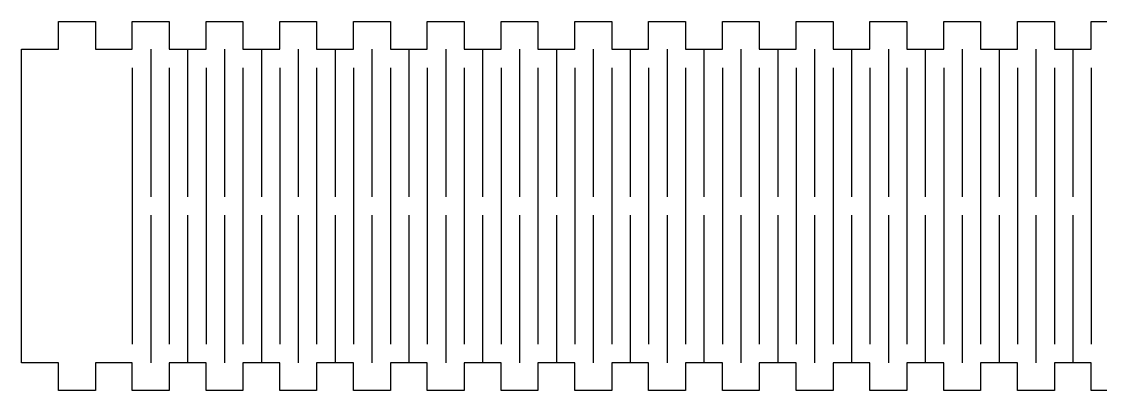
# Model space of a CAD drawing. Header units: millimetres. Extents: x 2233 to 2700, y 1079 to 1274.
# Drawn here: x 2273 to 2390, y 1079 to 1119 of the extents above; entities that cross this region are included whole.
import ezdxf

# ---------------------------------------------------------------- set-up
doc = ezdxf.new("R2010")
doc.units = ezdxf.units.MM
doc.layers.add('Second Cut', color=3, linetype='Continuous')
doc.layers.add('Third Cut', color=2, linetype='Continuous')

msp = doc.modelspace()

# ---------------------------------------------------------------- linework, layer by layer
at = {"layer": 'Second Cut'}
for p, q in [((2286.98, 1115.98), (2286.98, 1099.98)), ((2290.98, 1115.98), (2290.98, 1099.98)), ((2294.98, 1115.98), (2294.98, 1099.98)), ((2298.98, 1115.98), (2298.98, 1099.98)), ((2302.98, 1115.98), (2302.98, 1099.98)), ((2306.98, 1115.98), (2306.98, 1099.98)), ((2310.98, 1115.98), (2310.98, 1099.98)), ((2314.98, 1115.98), (2314.98, 1099.98)), ((2318.98, 1115.98), (2318.98, 1099.98)), ((2322.98, 1115.98), (2322.98, 1099.98)), ((2326.98, 1115.98), (2326.98, 1099.98)), ((2330.98, 1115.98), (2330.98, 1099.98)), ((2334.98, 1115.98), (2334.98, 1099.98)), ((2338.98, 1115.98), (2338.98, 1099.98)), ((2342.98, 1115.98), (2342.98, 1099.98)), ((2346.98, 1115.98), (2346.98, 1099.98)), ((2350.98, 1115.98), (2350.98, 1099.98)), ((2354.98, 1115.98), (2354.98, 1099.98)), ((2358.98, 1115.98), (2358.98, 1099.98)), ((2362.98, 1115.98), (2362.98, 1099.98)), ((2366.98, 1115.98), (2366.98, 1099.98)), ((2370.98, 1115.98), (2370.98, 1099.98)), ((2374.98, 1115.98), (2374.98, 1099.98)), ((2378.98, 1115.98), (2378.98, 1099.98)), ((2382.98, 1115.98), (2382.98, 1099.98)), ((2386.98, 1115.98), (2386.98, 1099.98)), ((2284.98, 1113.98), (2284.98, 1083.98)), ((2288.98, 1113.98), (2288.98, 1083.98)), ((2292.98, 1113.98), (2292.98, 1083.98)), ((2296.98, 1113.98), (2296.98, 1083.98)), ((2300.98, 1113.98), (2300.98, 1083.98)), ((2304.98, 1113.98), (2304.98, 1083.98)), ((2308.98, 1113.98), (2308.98, 1083.98)), ((2312.98, 1113.98), (2312.98, 1083.98)), ((2316.98, 1113.98), (2316.98, 1083.98)), ((2320.98, 1113.98), (2320.98, 1083.98)), ((2324.98, 1113.98), (2324.98, 1083.98)), ((2328.98, 1113.98), (2328.98, 1083.98)), ((2332.98, 1113.98), (2332.98, 1083.98)), ((2336.98, 1113.98), (2336.98, 1083.98)), ((2340.98, 1113.98), (2340.98, 1083.98)), ((2344.98, 1113.98), (2344.98, 1083.98)), ((2348.98, 1113.98), (2348.98, 1083.98)), ((2352.98, 1113.98), (2352.98, 1083.98)), ((2356.98, 1113.98), (2356.98, 1083.98)), ((2360.98, 1113.98), (2360.98, 1083.98)), ((2364.98, 1113.98), (2364.98, 1083.98)), ((2368.98, 1113.98), (2368.98, 1083.98)), ((2372.98, 1113.98), (2372.98, 1083.98)), ((2376.98, 1113.98), (2376.98, 1083.98)), ((2380.98, 1113.98), (2380.98, 1083.98)), ((2384.98, 1113.98), (2384.98, 1083.98)), ((2388.98, 1113.98), (2388.98, 1083.98)), ((2286.98, 1097.98), (2286.98, 1081.98)), ((2290.98, 1097.98), (2290.98, 1081.98)), ((2294.98, 1097.98), (2294.98, 1081.98)), ((2298.98, 1097.98), (2298.98, 1081.98)), ((2302.98, 1097.98), (2302.98, 1081.98)), ((2306.98, 1097.98), (2306.98, 1081.98)), ((2310.98, 1097.98), (2310.98, 1081.98)), ((2314.98, 1097.98), (2314.98, 1081.98)), ((2318.98, 1097.98), (2318.98, 1081.98)), ((2322.98, 1097.98), (2322.98, 1081.98)), ((2326.98, 1097.98), (2326.98, 1081.98)), ((2330.98, 1097.98), (2330.98, 1081.98)), ((2334.98, 1097.98), (2334.98, 1081.98)), ((2338.98, 1097.98), (2338.98, 1081.98)), ((2342.98, 1097.98), (2342.98, 1081.98)), ((2346.98, 1097.98), (2346.98, 1081.98)), ((2350.98, 1097.98), (2350.98, 1081.98)), ((2354.98, 1097.98), (2354.98, 1081.98)), ((2358.98, 1097.98), (2358.98, 1081.98)), ((2362.98, 1097.98), (2362.98, 1081.98)), ((2366.98, 1097.98), (2366.98, 1081.98)), ((2370.98, 1097.98), (2370.98, 1081.98)), ((2374.98, 1097.98), (2374.98, 1081.98)), ((2378.98, 1097.98), (2378.98, 1081.98)), ((2382.98, 1097.98), (2382.98, 1081.98)), ((2386.98, 1097.98), (2386.98, 1081.98))]:
    msp.add_line(p, q, dxfattribs=at)
at = {"layer": 'Third Cut'}
msp.add_lwpolyline([(2392.98, 1078.98), (2388.98, 1078.98), (2388.98, 1081.98), (2384.98, 1081.98), (2384.98, 1078.98), (2380.98, 1078.98), (2380.98, 1081.98), (2376.98, 1081.98), (2376.98, 1078.98), (2372.98, 1078.98), (2372.98, 1081.98), (2368.98, 1081.98), (2368.98, 1078.98), (2364.98, 1078.98), (2364.98, 1081.98), (2360.98, 1081.98), (2360.98, 1078.98), (2356.98, 1078.98), (2356.98, 1081.98), (2352.98, 1081.98), (2352.98, 1078.98), (2348.98, 1078.98), (2348.98, 1081.98), (2344.98, 1081.98), (2344.98, 1078.98), (2340.98, 1078.98), (2340.98, 1081.98), (2336.98, 1081.98), (2336.98, 1078.98), (2332.98, 1078.98), (2332.98, 1081.98), (2328.98, 1081.98), (2328.98, 1078.98), (2324.98, 1078.98), (2324.98, 1081.98), (2320.98, 1081.98), (2320.98, 1078.98), (2316.98, 1078.98), (2316.98, 1081.98), (2312.98, 1081.98), (2312.98, 1078.98), (2308.98, 1078.98), (2308.98, 1081.98), (2304.98, 1081.98), (2304.98, 1078.98), (2300.98, 1078.98), (2300.98, 1081.98), (2296.98, 1081.98), (2296.98, 1078.98), (2292.98, 1078.98), (2292.98, 1081.98), (2288.98, 1081.98), (2288.98, 1078.98), (2284.98, 1078.98), (2284.98, 1081.98), (2280.98, 1081.98), (2280.98, 1078.98), (2276.98, 1078.98), (2276.98, 1081.98), (2272.98, 1081.98), (2272.98, 1115.98), (2276.98, 1115.98), (2276.98, 1118.98), (2280.98, 1118.98), (2280.98, 1115.98), (2284.98, 1115.98), (2284.98, 1118.98), (2288.98, 1118.98), (2288.98, 1115.98), (2292.98, 1115.98), (2292.98, 1118.98), (2296.98, 1118.98), (2296.98, 1115.98), (2300.98, 1115.98), (2300.98, 1118.98), (2304.98, 1118.98), (2304.98, 1115.98), (2308.98, 1115.98), (2308.98, 1118.98), (2312.98, 1118.98), (2312.98, 1115.98), (2316.98, 1115.98), (2316.98, 1118.98), (2320.98, 1118.98), (2320.98, 1115.98), (2324.98, 1115.98), (2324.98, 1118.98), (2328.98, 1118.98), (2328.98, 1115.98), (2332.98, 1115.98), (2332.98, 1118.98), (2336.98, 1118.98), (2336.98, 1115.98), (2340.98, 1115.98), (2340.98, 1118.98), (2344.98, 1118.98), (2344.98, 1115.98), (2348.98, 1115.98), (2348.98, 1118.98), (2352.98, 1118.98), (2352.98, 1115.98), (2356.98, 1115.98), (2356.98, 1118.98), (2360.98, 1118.98), (2360.98, 1115.98), (2364.98, 1115.98), (2364.98, 1118.98), (2368.98, 1118.98), (2368.98, 1115.98), (2372.98, 1115.98), (2372.98, 1118.98), (2376.98, 1118.98), (2376.98, 1115.98), (2380.98, 1115.98), (2380.98, 1118.98), (2384.98, 1118.98), (2384.98, 1115.98), (2388.98, 1115.98), (2388.98, 1118.98), (2392.98, 1118.98)], dxfattribs=at)

doc.saveas('drawing.dxf')
